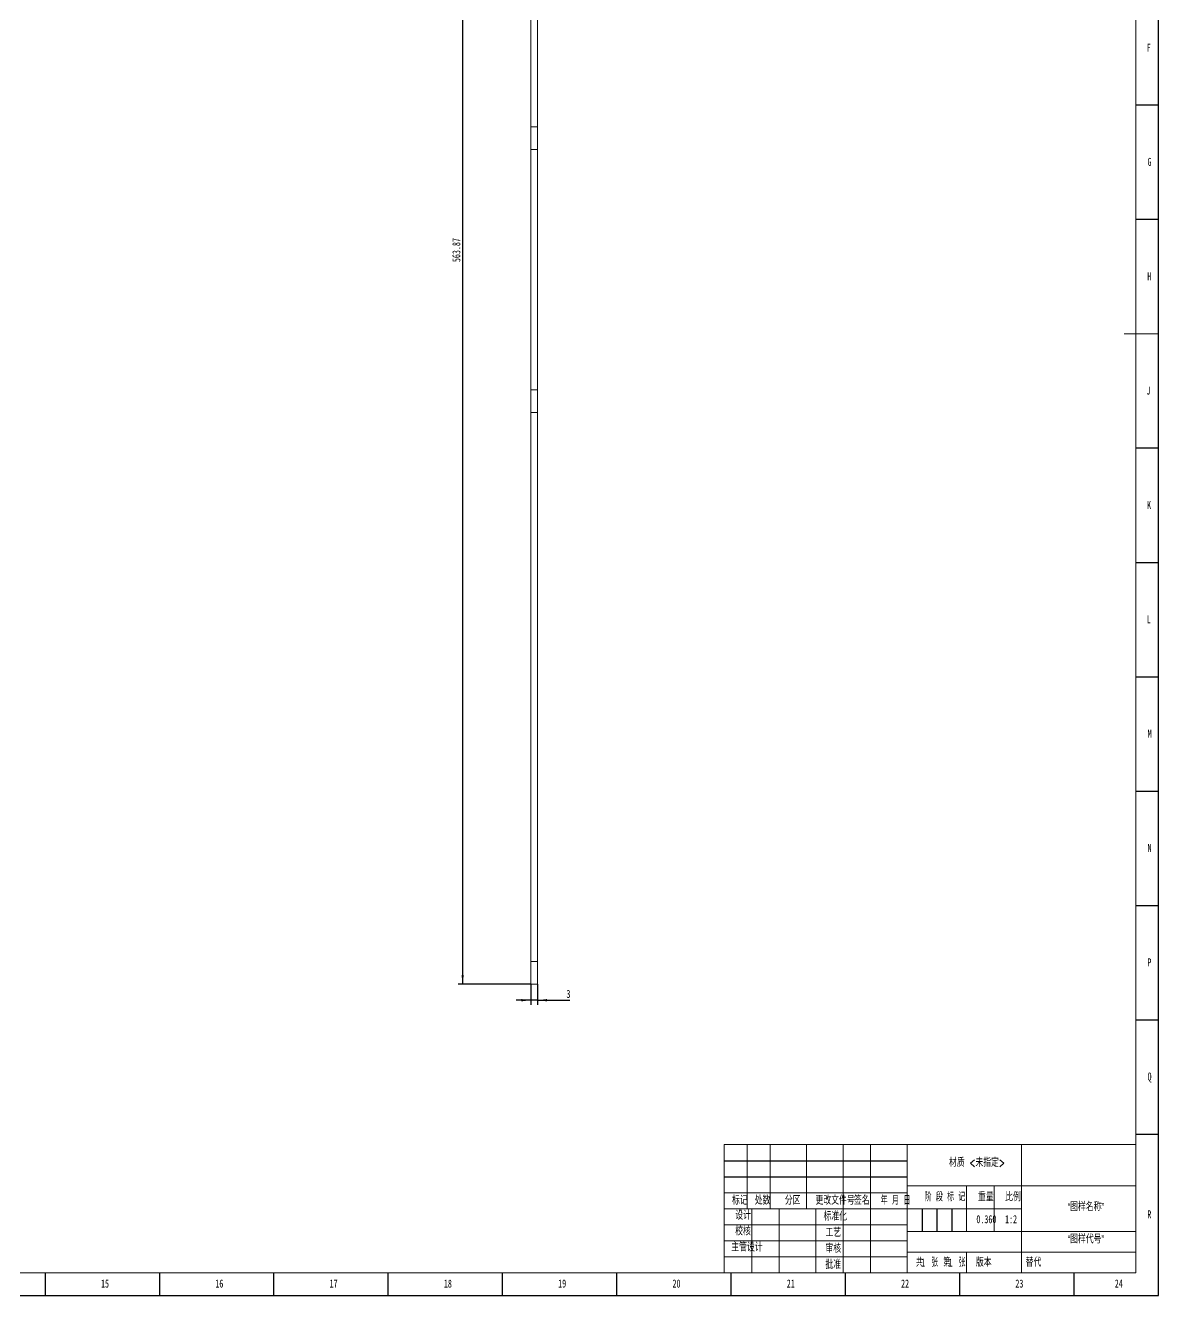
# Model space of a CAD drawing. Header units: millimetres. Extents: x 0 to 1189, y -8769 to 9701.
# Drawn here: x 693 to 1189, y 0 to 555 of the extents above; entities that cross this region are included whole.
import ezdxf

# ---------------------------------------------------------------- set-up
doc = ezdxf.new("R2010")
doc.units = ezdxf.units.MM
for name, color, linetype in [('10', 7, 'Continuous'), ('5', 7, 'Continuous'), ('9', 7, 'Continuous'), ('SLD-0', 7, 'Continuous')]:
    doc.layers.add(name, color=color, linetype=linetype)
doc.styles.add('SLDTEXTSTYLE0', font='TXT', dxfattribs={"width": 0.7, "bigfont": 'bigfont'})
doc.styles.add('SLDTEXTSTYLE1', font='TXT', dxfattribs={"width": 0.6, "bigfont": 'bigfont'})
doc.styles.add('SLDTEXTSTYLE2', font='TXT', dxfattribs={"width": 0.614286, "bigfont": 'bigfont'})
doc.styles.add('SLDTEXTSTYLE3', font='TXT', dxfattribs={"width": 0.62, "bigfont": 'bigfont'})
doc.styles.add('SLDTEXTSTYLE5', font='TXT', dxfattribs={"width": 0.7})
doc.dimstyles.new('SLDDIMSTYLE0', dxfattribs={"dimtxt": 3.5, "dimasz": 4.08, "dimexe": 0, "dimexo": 0.0625, "dimgap": 0.875, "dimtad": 2, "dimrnd": 1e-09, "dimzin": 12, "dimdsep": 46, "dimtxsty": 'SLDTEXTSTYLE5', "dimsah": 1, "dimcen": 0.09, "dimadec": 0, "dimazin": 3, "dimtfac": 1, "dimtofl": 0, "dimtmove": 0, "dimatfit": 3, "dimfxl": 1, "dimfrac": 2, "dimtolj": 1, "dimtzin": 12, "dimarcsym": 0})
doc.dimstyles.new('SLDDIMSTYLE2', dxfattribs={"dimtxt": 3.5, "dimasz": 4.08, "dimexe": 0, "dimexo": 0.0625, "dimgap": 0.875, "dimtad": 2, "dimrnd": 1e-09, "dimzin": 12, "dimdsep": 46, "dimtxsty": 'SLDTEXTSTYLE5', "dimsah": 1, "dimcen": 0.09, "dimadec": 0, "dimazin": 3, "dimtfac": 1, "dimtmove": 0, "dimatfit": 0, "dimfxl": 1, "dimfrac": 2, "dimtolj": 1, "dimtzin": 12, "dimarcsym": 0})

# ---------------------------------------------------------------- blocks, each defined once
blk = doc.blocks.new('_D_48')
at = {"layer": '10'}
for p, q in [((914.32, 699.99), (882.54, 699.99)), ((884.54, 699.99), (884.54, 136.12)), ((914.32, 136.12), (882.54, 136.12))]:
    blk.add_line(p, q, dxfattribs=at)
for points in [[(884.54, 699.99), (884.03, 695.91), (885.04, 695.91)], [(884.54, 136.12), (885.04, 140.2), (884.03, 140.2)]]:
    blk.add_solid(points, dxfattribs=at)
at = {"layer": '10', "insert": (880.02, 451.95), "char_height": 3.5, "attachment_point": 1, "rotation": 90, "style": 'SLDTEXTSTYLE5'}
blk.add_mtext('563.87', dxfattribs=at)
blk = doc.blocks.new('_D_49')
at = {"layer": '10'}
for p, q in [((914.32, 136.12), (914.32, 127.17)), ((917.32, 136.12), (917.32, 127.17)), ((914.32, 129.17), (907.97, 129.17)), ((917.32, 129.17), (914.32, 129.17)), ((917.32, 129.17), (931.48, 129.17))]:
    blk.add_line(p, q, dxfattribs=at)
for points in [[(914.32, 129.17), (910.24, 129.67), (910.24, 128.66)], [(917.32, 129.17), (921.4, 128.66), (921.4, 129.67)]]:
    blk.add_solid(points, dxfattribs=at)
at = {"layer": '10', "insert": (929.94, 133.68), "char_height": 3.5, "attachment_point": 1, "style": 'SLDTEXTSTYLE5'}
blk.add_mtext('3', dxfattribs=at)

msp = doc.modelspace()

# ---------------------------------------------------------------- linework, layer by layer
at = {"color": 7, "linetype": 'Continuous', "lineweight": 15}
for p, q in [((914.316, 632.492), (914.316, 511.117)), ((917.316, 632.492), (917.316, 511.117)), ((914.316, 511.117), (917.316, 511.117)), ((914.316, 501.117), (914.316, 511.117)), ((917.316, 511.117), (917.316, 501.117)), ((917.316, 501.117), (914.316, 501.117)), ((914.316, 501.117), (914.316, 396.117)), ((917.316, 501.117), (917.316, 396.117)), ((914.316, 396.117), (917.316, 396.117)), ((914.316, 386.117), (914.316, 396.117)), ((917.316, 396.117), (917.316, 386.117)), ((917.316, 386.117), (914.316, 386.117)), ((914.316, 386.117), (914.316, 146.117)), ((917.316, 386.117), (917.316, 146.117)), ((914.316, 146.117), (917.316, 146.117)), ((914.316, 136.117), (914.316, 146.117)), ((917.316, 146.117), (917.316, 136.117)), ((917.316, 136.117), (914.316, 136.117))]:
    msp.add_line(p, q, dxfattribs=at)
at = {"layer": '5', "color": 7}
for p, q in [((1189, 0), (1189, 841)), ((999, 59), (1079, 59)), ((999, 52), (1079, 52)), ((1085.5, 38), (1085.5, 28)), ((1092, 38), (1092, 28)), ((1098.5, 38), (1098.5, 28)), ((0, 0), (1189, 0))]:
    msp.add_line(p, q, dxfattribs=at)
at = {"layer": '5', "color": 7, "lineweight": 15}
for p, q in [((1179, 10), (1179, 831.05)), ((999, 66), (1179, 66)), ((999, 66), (999, 10)), ((1009, 66), (1009, 38)), ((1019, 66), (1019, 38)), ((1035, 66), (1035, 38)), ((1051, 66), (1051, 10)), ((1063, 66), (1063, 10)), ((1079, 66), (1079, 10)), ((1129, 66), (1129, 38)), ((999, 45), (1079, 45)), ((1079, 48), (1179, 48)), ((1105, 48), (1105, 28)), ((1117, 48), (1117, 28)), ((999, 38), (1129, 38)), ((1011, 38), (1011, 10)), ((1023, 38), (1023, 10)), ((1039, 38), (1039, 10)), ((1129, 38), (1129, 10)), ((999, 31), (1079, 31)), ((1079, 28), (1179, 28)), ((999, 24), (1079, 24)), ((999, 17), (1079, 17)), ((1079.006, 18.982), (1179, 18.982)), ((0, 10), (1179, 10))]:
    msp.add_line(p, q, dxfattribs=at)
at = {"layer": '5'}
for p, q in [((1189, 520.5), (1179, 520.5)), ((1189, 470.5), (1179, 470.5)), ((1189, 370.5), (1179, 370.5)), ((1189, 320.5), (1179, 320.5)), ((1189, 270.5), (1179, 270.5)), ((1189, 220.5), (1179, 220.5)), ((1189, 170.5), (1179, 170.5)), ((1189, 120.5), (1179, 120.5)), ((1189, 70.5), (1179, 70.5)), ((702, 0), (702, 10)), ((752, 0), (752, 10)), ((802, 0), (802, 10)), ((852, 0), (852, 10)), ((902, 0), (902, 10)), ((952, 0), (952, 10)), ((1002, 0), (1002, 10)), ((1052, 0), (1052, 10)), ((1102, 0), (1102, 10)), ((1152, 0), (1152, 10))]:
    msp.add_line(p, q, dxfattribs=at)
at = {"layer": '5', "lineweight": 15}
for p, q in [((1189, 420.5), (1174, 420.5)), ((1105, 18.982), (1105, 10))]:
    msp.add_line(p, q, dxfattribs=at)

# ---------------------------------------------------------------- texts
at = {"layer": '10', "char_height": 3.5}
for s, insert, attachment_point, style in [('F', (1184.724, 547.463), 2, 'SLDTEXTSTYLE5'), ('G', (1185.039, 497.52), 2, 'SLDTEXTSTYLE5'), ('H', (1184.93, 447.463), 2, 'SLDTEXTSTYLE5'), ('J', (1184.515, 397.52), 2, 'SLDTEXTSTYLE5'), ('K', (1184.82, 347.463), 2, 'SLDTEXTSTYLE5'), ('L', (1184.681, 297.52), 2, 'SLDTEXTSTYLE5'), ('M', (1185.097, 247.463), 2, 'SLDTEXTSTYLE5'), ('N', (1185.049, 197.52), 2, 'SLDTEXTSTYLE5'), ('P', (1184.944, 147.463), 2, 'SLDTEXTSTYLE5'), ('Q', (1185.037, 97.52), 2, 'SLDTEXTSTYLE5'), ('\\M+18DDE质 <\\M+196A2\\M+18E77\\M+192E8>', (1109.475, 59.858), 2, 'SLDTEXTSTYLE0'), ('\\M+18167图样\\M+196BC\\M+18FCC\\M+18168', (1157.169, 40.511), 2, 'SLDTEXTSTYLE0'), ('0.360', (1113.646, 35.158), 2, 'SLDTEXTSTYLE5'), ('R', (1184.93, 37.27), 2, 'SLDTEXTSTYLE5'), ('\\M+18D5A\\M+18A6A', (1007.176, 29.857), 2, 'SLDTEXTSTYLE0'), ('\\M+18EE5\\M+18AC7设计', (1008.926, 22.83), 2, 'SLDTEXTSTYLE0'), ('\\M+18167图样\\M+191E3\\M+18D86\\M+18168', (1157.172, 26.366), 2, 'SLDTEXTSTYLE0'), ('1', (1085.11, 16.188), 1, 'SLDTEXTSTYLE5'), ('1', (1097.135, 16.188), 1, 'SLDTEXTSTYLE5'), ('15', (728.089, 7.02), 2, 'SLDTEXTSTYLE5'), ('16', (778.091, 7.02), 2, 'SLDTEXTSTYLE5'), ('17', (828.091, 7.02), 2, 'SLDTEXTSTYLE5'), ('18', (878.091, 7.02), 2, 'SLDTEXTSTYLE5'), ('19', (928.091, 7.02), 2, 'SLDTEXTSTYLE5'), ('20', (978.089, 7.02), 2, 'SLDTEXTSTYLE5'), ('21', (1028.089, 7.02), 2, 'SLDTEXTSTYLE5'), ('22', (1078.089, 7.02), 2, 'SLDTEXTSTYLE5'), ('23', (1128.089, 7.02), 2, 'SLDTEXTSTYLE5'), ('24', (1171.589, 7.02), 2, 'SLDTEXTSTYLE5')]:
    msp.add_mtext(s, dxfattribs=dict(at, insert=insert, attachment_point=attachment_point, style=style))
at = {"layer": '10', "color": 7, "insert": (1112.526, 16.188), "char_height": 3.5, "attachment_point": 2, "style": 'SLDTEXTSTYLE0'}
msp.add_mtext('\\M+194C5\\M+1967B', dxfattribs=at)
at = {"layer": '9', "color": 7, "char_height": 3.5, "attachment_point": 2}
for s, insert, style in [('阶 \\M+19269 标 记', (1095.536, 44.81), 'SLDTEXTSTYLE2'), ('\\M+18F64\\M+197CA', (1113.402, 44.81), 'SLDTEXTSTYLE0'), ('\\M+194E4\\M+197E1', (1125.295, 44.81), 'SLDTEXTSTYLE0'), ('标记', (1005.821, 43.306), 'SLDTEXTSTYLE0'), ('处\\M+19094', (1015.759, 43.306), 'SLDTEXTSTYLE0'), ('\\M+195AA\\M+18BE6', (1028.916, 43.306), 'SLDTEXTSTYLE0'), ('\\M+18D58\\M+189FC\\M+195B6\\M+18C8F\\M+18D86', (1047.473, 43.306), 'SLDTEXTSTYLE0'), ('签\\M+196BC', (1059.145, 43.306), 'SLDTEXTSTYLE0'), ('\\M+1944E \\M+18C8E \\M+193FA', (1073.909, 43.306), 'SLDTEXTSTYLE3'), ('设计', (1007.228, 36.767), 'SLDTEXTSTYLE0'), ('标\\M+18F79\\M+189BB', (1047.567, 36.358), 'SLDTEXTSTYLE0'), ('\\M+18D48艺', (1046.681, 29.23), 'SLDTEXTSTYLE0'), ('审\\M+18A6A', (1046.68, 22.249), 'SLDTEXTSTYLE0'), ('\\M+194E1\\M+18F79', (1046.662, 15.216), 'SLDTEXTSTYLE0'), ('\\M+18BA4  张', (1087.69, 16.188), 'SLDTEXTSTYLE1'), ('\\M+191E6  张', (1099.675, 16.188), 'SLDTEXTSTYLE1')]:
    msp.add_mtext(s, dxfattribs=dict(at, insert=insert, style=style))
at = {"layer": 'SLD-0', "char_height": 3.5}
for s, insert, attachment_point, style in [('1:2', (1124.437, 35.158), 2, 'SLDTEXTSTYLE5'), ('\\M+191D6\\M+191E3', (1130.851, 16.188), 1, 'SLDTEXTSTYLE0')]:
    msp.add_mtext(s, dxfattribs=dict(at, insert=insert, attachment_point=attachment_point, style=style))

# ---------------------------------------------------------------- dimensions: what is measured, and where the dimension line sits
at = {"layer": '10'}
dim = msp.add_linear_dim(base=(884.53538, 136.1172), p1=(914.3157, 699.99215), p2=(914.3157, 136.1172), angle=90, dimstyle='SLDDIMSTYLE0', dxfattribs=at)
dim.commit()
dim.dimension.update_dxf_attribs({"geometry": '_D_48', "text_midpoint": (884.53538, 456.54895), "dimtype": 160})
dim = msp.add_linear_dim(base=(914.316, 129.166), p1=(917.316, 136.117), p2=(914.316, 136.117), dimstyle='SLDDIMSTYLE2', dxfattribs=at)
dim.commit()
dim.dimension.update_dxf_attribs({"geometry": '_D_49', "text_midpoint": (930.712, 129.166), "dimtype": 160})

doc.saveas('drawing.dxf')
